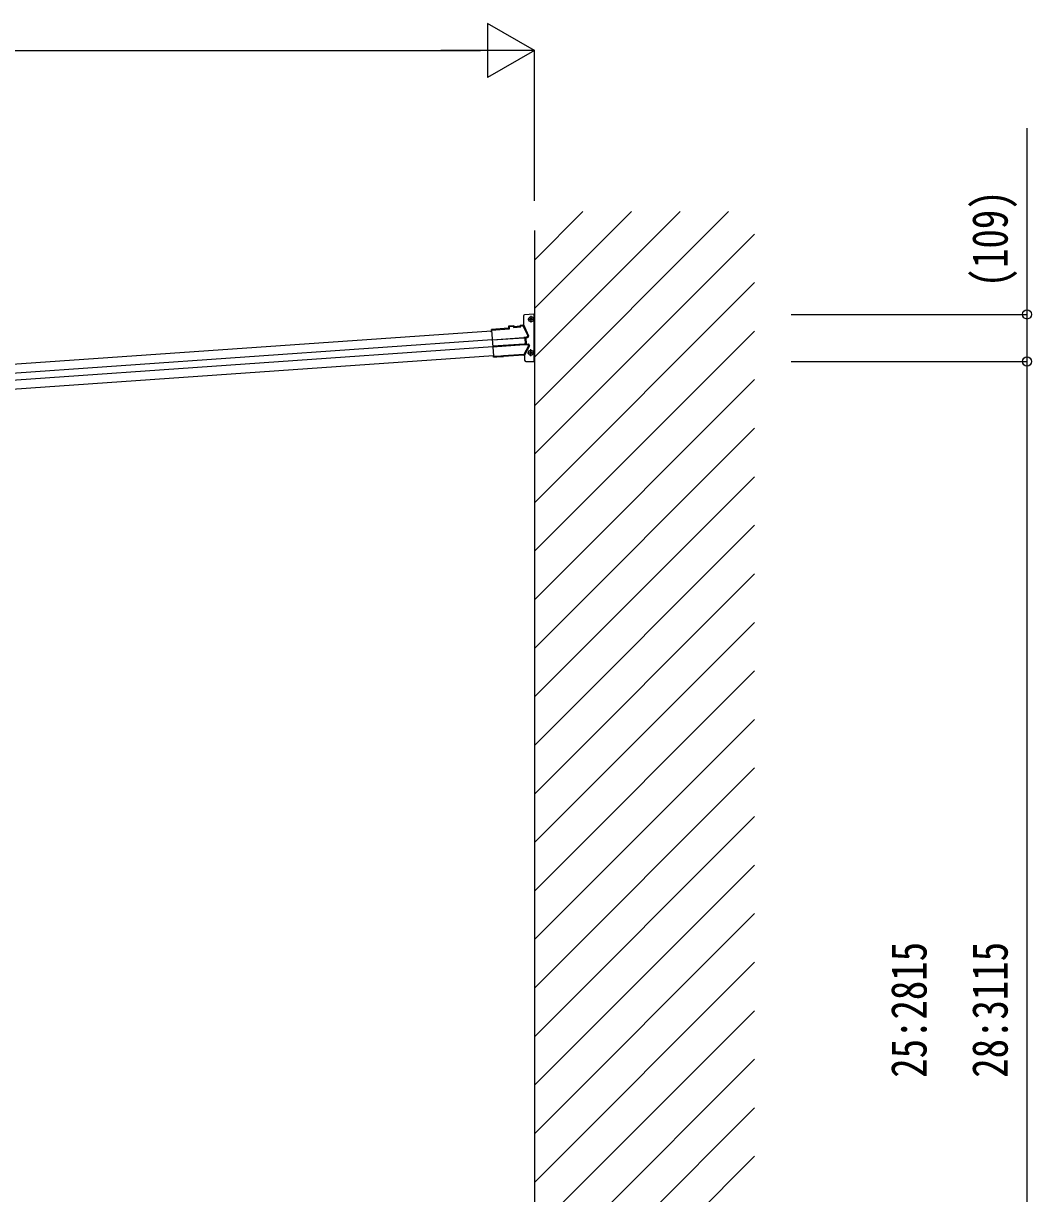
# Model space of a CAD drawing. Units: millimetres, scale not verified. Extents: x -10512 to 10512, y -7425 to 7425.
# Drawn here: x 590 to 2921, y -2622 to 84 of the extents above; entities that cross this region are included whole.
import ezdxf
from ezdxf.enums import TextEntityAlignment as Align

# ---------------------------------------------------------------- set-up
doc = ezdxf.new("R2010")
doc.units = ezdxf.units.MM
doc.header["$LTSCALE"] = 40
for name, color, linetype in [('0-3_YKK_11', 7, 'Continuous'), ('0-5_YKK_13', 4, 'Continuous'), ('0-6_YKK_A1', 4, 'Continuous'), ('0-7_YKK_D', 6, 'Continuous')]:
    doc.layers.add(name, color=color, linetype=linetype)
doc.styles.add('ＭＳ ゴシック', font='')
doc.styles.get('ＭＳ ゴシック').set_extended_font_data('MS Gothic')

msp = doc.modelspace()

# ---------------------------------------------------------------- linework, layer by layer
at = {"layer": '0-3_YKK_11'}
for p, q in [((1764.55, -607.8), (1764.55, -592)), ((1756.65, -599.9), (1772.45, -599.9)), ((1767.05, -599.4), (1766.05, -599.4)), ((1763.75, -685.3), (1763.75, -669.5)), ((1755.85, -677.4), (1771.65, -677.4)), ((1766.25, -676.9), (1765.25, -676.9))]:
    msp.add_line(p, q, dxfattribs=at)
for points in [[(1763.05, -599.4), (1762.05, -599.4), (1762.05, -600.4), (1763.05, -600.4)], [(1765.05, -598.4), (1765.05, -597.4), (1764.05, -597.4), (1764.05, -598.4)], [(1764.05, -601.4), (1764.05, -602.4), (1765.05, -602.4), (1765.05, -601.4)], [(1766.05, -600.4), (1767.05, -600.4), (1767.05, -599.4)], [(1764.25, -675.9), (1764.25, -674.9), (1763.25, -674.9), (1763.25, -675.9)], [(1762.25, -676.9), (1761.25, -676.9), (1761.25, -677.9), (1762.25, -677.9)], [(1763.25, -678.9), (1763.25, -679.9), (1764.25, -679.9), (1764.25, -678.9)], [(1765.25, -677.9), (1766.25, -677.9), (1766.25, -676.9)]]:
    msp.add_lwpolyline(points, dxfattribs=at)
for centre in [(1764.55, -599.9), (1763.75, -677.4)]:
    msp.add_circle(centre, 5.9, dxfattribs=at)
for centre, start, end in [((1763.05, -598.4), 270, 0), ((1763.05, -601.4), 0, 89.99998), ((1766.05, -598.4), 180.00002, 270), ((1766.05, -601.4), 89.99998, 180.00002), ((1762.25, -675.9), 270, 0), ((1765.25, -675.9), 180.00002, 270), ((1762.25, -678.9), 0, 89.99998), ((1765.25, -678.9), 89.99998, 180.00002)]:
    msp.add_arc(centre, 1, start, end, dxfattribs=at)
at = {"layer": '0-5_YKK_13'}
for p, q in [((1746.15, -592.41), (1746.15, -611.9)), ((1770.65, -587.9), (1748.94, -589.42)), ((1770.65, -587.9), (1770.65, -697.9)), ((1711.87, -620.62), (1672.56, -623.37)), ((1672.67, -624.87), (1713.47, -622.01)), ((1724.43, -615.33), (1711.56, -616.23)), ((1711.56, -616.23), (1711.87, -620.62)), ((1724.53, -616.83), (1713.16, -617.62)), ((1713.47, -622.01), (1713.16, -617.62)), ((1713.16, -617.62), (1713.74, -618.21)), ((1714.18, -622.64), (1713.47, -622.01)), ((1724.54, -616.86), (1723.24, -616.95)), ((1723.24, -616.95), (1723.38, -618.91)), ((1723.38, -618.91), (1740.34, -617.73)), ((1724.53, -616.83), (1724.43, -615.33)), ((1724.43, -615.33), (1724.63, -615.93)), ((1724.53, -616.83), (1724.54, -616.86)), ((1724.54, -616.86), (1724.58, -617.32)), ((1738.93, -616.32), (1724.58, -617.32)), ((1728.76, -617.03), (1728.86, -618.53)), ((1734.85, -618.11), (1734.74, -616.61)), ((1738.68, -614.95), (1738.79, -614.33)), ((1743.97, -613.96), (1738.79, -614.33)), ((1738.93, -616.32), (1738.89, -615.86)), ((1740.34, -617.73), (1740.2, -615.76)), ((1746.15, -611.9), (1758.43, -638.16)), ((1670.42, -628.03), (1672.88, -627.86)), ((1672.67, -624.87), (1672.56, -623.37)), ((1672.67, -624.87), (1676.83, -684.42)), ((1674.24, -647.32), (1747.15, -642.22)), ((1747.23, -643.46), (1674.33, -648.56)), ((1748.64, -642.12), (1749.55, -642.06)), ((1749, -643.45), (1749.52, -643.41)), ((1755.46, -640.47), (1749.55, -642.06)), ((1749.55, -642.06), (1750.69, -658.39)), ((1750.22, -643.25), (1751.14, -643.19)), ((1756.49, -642.32), (1751.75, -643.59)), ((1751.75, -643.59), (1752.67, -656.69)), ((1748.2, -657.32), (1675.3, -662.42)), ((1675.38, -663.66), (1748.29, -658.56)), ((1760.01, -661.63), (1749.15, -682.9)), ((1749.18, -658.44), (1749.41, -658.42)), ((1749.78, -658.45), (1750.69, -658.39)), ((1750.47, -657.05), (1749.96, -657.09)), ((1750.69, -658.39), (1756.73, -659.13)), ((1751.19, -657.12), (1752.11, -657.05)), ((1752.67, -656.69), (1757.69, -657.29)), ((1676.93, -685.85), (1676.83, -684.42)), ((1676.93, -685.85), (1676.97, -686.31)), ((1684.45, -685.79), (1676.97, -686.31)), ((1693.72, -685.14), (1684.45, -685.79)), ((1684.52, -686.89), (1684.45, -685.79)), ((1684.55, -687.29), (1684.52, -686.89)), ((1693.72, -685.14), (1693.9, -684.76)), ((1693.83, -686.64), (1694, -686.26)), ((1693.9, -684.76), (1699.88, -684.34)), ((1693.9, -684.76), (1694, -686.26)), ((1694, -686.26), (1699.99, -685.84)), ((1699.88, -684.34), (1700.11, -684.69)), ((1747.17, -681.4), (1700.11, -684.69)), ((1700.11, -684.69), (1700.21, -686.19)), ((1746.36, -682.97), (1700.21, -686.19)), ((1749.15, -682.9), (1749.15, -694.9)), ((1752.15, -697.9), (1770.65, -697.9))]:
    msp.add_line(p, q, dxfattribs=at)
for points in [[(1744.4, -615.44), (1738.9, -615.82), (1738.79, -614.33)], [(1740.2, -615.76), (1738.89, -615.86), (1738.9, -615.82)], [(1745.55, -616.09), (1751.07, -627.32), (1756.31, -638.69)], [(1755.85, -641.92), (1751.14, -643.19), (1752.11, -657.05), (1756.92, -657.64)], [(1757.74, -660.99), (1752.58, -671.26), (1747.17, -681.4)], [(1684.52, -686.89), (1677.04, -687.41), (1676.97, -686.31)], [(1684.55, -687.29), (1677.07, -687.81), (1677.04, -687.41)], [(1693.72, -685.14), (1693.83, -686.64), (1684.55, -687.29)], [(1699.88, -684.34), (1699.99, -685.84), (1700.21, -686.19)]]:
    msp.add_lwpolyline(points, dxfattribs=at)
for centre, radius in [((1764.55, -599.9), 2.25), ((1763.75, -677.4), 2)]:
    msp.add_circle(centre, radius, dxfattribs=at)
for centre, radius, start, end in [((1749.15, -592.41), 3, 94, 180), ((1744.19, -617.15), 3.19, 26.86597, 94.02466), ((1744.48, -616.63), 1.2, 26.89869, 94.02902), ((1299.21, -842.53), 502, 24.03393, 26.8619), ((1755.12, -639.22), 1.3, 285.12702, 24.10936), ((1755.13, -639.22), 2.8, 285, 24.03393), ((1755.72, -639.43), 3, 285, 25.07003), ((1308.13, -441.12), 502, 331.41438, 333.93986), ((1756.57, -660.42), 1.3, 333.87402, 82.86161), ((1756.58, -660.42), 2.8, 333.93986, 83), ((1757.34, -660.27), 3, 332.94452, 83.23132), ((1746.13, -679.78), 3.19, 273.987, 331.41712), ((1752.15, -694.9), 3, 180, 270)]:
    msp.add_arc(centre, radius, start, end, dxfattribs=at)
for centre, major_axis, ratio, start_param, end_param in [((1713.82, -619.41), (-0.08, 1.2), 0.052408, 5.1044164, 6.2220988), ((1703, -811.39), (-34.91, 499.28), 0.052408, 5.0964197, 5.1044164), ((1724.85, -619.12), (-0.22, 3.19), 0.016053, 5.3122341, 6.2220988), ((1738.9, -618.13), (-0.22, 3.19), 0.016053, 0.0610865, 0.9709512), ((1747.17, -642.52), (1.5, 0.1), 0.19438, 0.8222243, 1.5707963), ((1747.27, -644.04), (2.99, 0.21), 0.19438, 0.9410649, 1.5707963), ((1747.17, -642.52), (1.48, 0.4), 0.014741, 0.0756738, 0.8193583), ((1747.27, -644.04), (2.95, 0.79), 0.014741, 0.0756738, 0.7041788), ((1748.16, -656.74), (2.99, 0.21), 0.19438, 4.712389, 5.3421204), ((1748.27, -658.27), (1.5, 0.1), 0.19438, 4.712389, 5.3570179), ((1748.27, -658.27), (1.52, -0.19), 0.014741, 5.567803, 6.2075115), ((1748.16, -656.74), (3.03, -0.37), 0.014741, 5.5790065, 6.2075115)]:
    msp.add_ellipse(centre, major_axis=major_axis, ratio=ratio, start_param=start_param, end_param=end_param, dxfattribs=at)
at = {"layer": '0-6_YKK_A1'}
for p, q in [((1771.73, -463.1), (1883.98, -350.85)), ((1771.73, -575.35), (1996.23, -350.85)), ((1771.73, -687.61), (2108.49, -350.85)), ((1771.73, -799.86), (2220.74, -350.85)), ((1771.73, -394.85), (1771.73, -3512.52)), ((1771.73, -912.11), (2280.96, -402.88)), ((1771.73, -1024.37), (2280.96, -515.14)), ((-1624.72, -857.12), (1672.79, -626.56)), ((-1623.3, -877.43), (1674.21, -646.87)), ((1771.73, -1136.62), (2280.96, -627.39)), ((1675.41, -664.09), (-1622.09, -894.67)), ((1676.83, -684.4), (-1620.67, -914.98)), ((1771.73, -1248.87), (2280.96, -739.64)), ((1771.73, -1361.13), (2280.96, -851.89)), ((1771.73, -1473.38), (2280.96, -964.15)), ((1771.73, -1585.63), (2280.96, -1076.4)), ((1771.73, -1697.88), (2280.96, -1188.65)), ((1771.73, -1810.14), (2280.96, -1300.91)), ((1771.73, -1922.39), (2280.96, -1413.16)), ((1771.73, -2034.64), (2280.96, -1525.41)), ((1771.73, -2146.9), (2280.96, -1637.67)), ((1771.73, -2259.15), (2280.96, -1749.92)), ((1771.73, -2371.4), (2280.96, -1862.17)), ((1771.73, -2483.66), (2280.96, -1974.43)), ((1771.73, -2595.91), (2280.96, -2086.68)), ((1771.73, -2708.16), (2280.96, -2198.93)), ((1771.73, -2820.42), (2280.96, -2311.19)), ((1771.73, -2932.67), (2280.96, -2423.44)), ((1771.73, -3044.92), (2280.96, -2535.69))]:
    msp.add_line(p, q, dxfattribs=at)
at = {"layer": '0-7_YKK_D'}
for p, q in [((1771.73, 21.68), (1663.47, 84.18)), ((1663.47, 84.18), (1663.47, -40.82)), ((-1614.42, 21.68), (1646.73, 21.68)), ((1771.73, 21.68), (1555.22, 21.68)), ((1771.73, 21.68), (1663.47, -40.82)), ((1771.73, -326.25), (1771.73, 22.68)), ((2365.75, -588.81), (2911.87, -588.81)), ((2365.75, -697.69), (2911.87, -697.69)), ((2365.75, -697.69), (2911.87, -697.69)), ((2910.87, -3512.52), (2910.87, -697.69))]:
    msp.add_line(p, q, dxfattribs=at)
msp.add_lwpolyline([(2910.87, -697.69), (2910.87, -588.81), (2910.87, -158.31)], dxfattribs=at)
for centre in [(2910.87, -588.81), (2910.87, -697.69), (2910.87, -697.69)]:
    msp.add_circle(centre, 10.62, dxfattribs=at)

# ---------------------------------------------------------------- texts
at = {"layer": '0-7_YKK_D', "style": 'ＭＳ ゴシック', "width": 0.8}
for s, p in [('(109)', (2890.87, -526.31)), ('25:2815', (2703.37, -2354.1)), ('28:3115', (2890.87, -2354.1))]:
    msp.add_text(s, height=82.48, rotation=90, dxfattribs=at).set_placement(p, align=Align.BOTTOM_LEFT)

doc.saveas('drawing.dxf')
